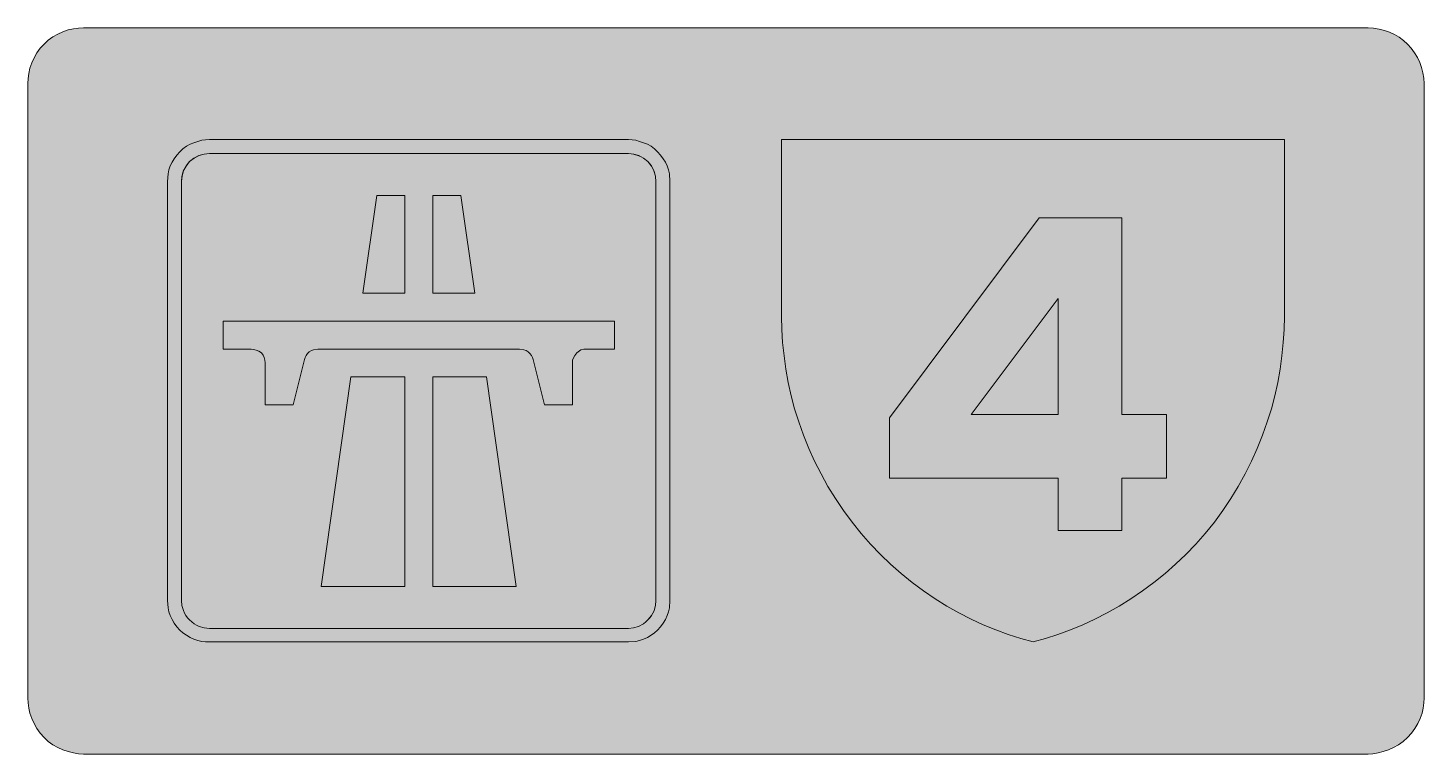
# Model space of a CAD drawing. Header units: metres. Extents: x 52 to 518, y 15 to 257.
import ezdxf

# ---------------------------------------------------------------- set-up
doc = ezdxf.new("R2010")
doc.units = ezdxf.units.M
for name, color, linetype, true_color in [('FILL_BLACK_000000', 7, 'Continuous', 0x000000), ('FILL_LIME_00FF00', 7, 'Continuous', 0x00ff00), ('FILL_RED_FF0000', 7, 'Continuous', 0xff0000), ('FILL_WHITE_FFFFFF', 7, 'Continuous', 0xffffff), ('FILL_YELLOW_FFFF00', 7, 'Continuous', 0xffff00)]:
    doc.layers.add(name, color=color, linetype=linetype, true_color=true_color)

msp = doc.modelspace()

# ---------------------------------------------------------------- hatches: boundary and pattern name
at = {"layer": 'FILL_BLACK_000000', "true_color": 0x000000}
h = msp.add_hatch(color=7, dxfattribs=at)
h.dxf.hatch_style = 1
h.paths.add_polyline_path([(431.82, 106.92), (416.88, 106.92), (416.88, 89.46), (395.64, 89.46), (395.64, 106.92), (339.3, 106.92), (339.3, 127.08), (389.34, 193.86), (416.88, 193.86), (416.88, 128.16), (431.82, 128.16), (431.82, 106.92)])
h.paths.add_polyline_path([(395.64, 128.16), (395.64, 166.86), (366.66, 128.16), (395.64, 128.16)], flags=16)
at = {"layer": 'FILL_LIME_00FF00', "true_color": 0x00ff00}
h = msp.add_hatch(color=7, dxfattribs=at)
h.dxf.hatch_style = 1
h.paths.add_polyline_path([(501.01, 257.13), (502.84, 256.86), (504.61, 256.41), (506.32, 255.8), (507.95, 255.03), (509.49, 254.11), (510.94, 253.03), (512.28, 251.82), (513.55, 250.42), (514.67, 248.93), (515.63, 247.36), (516.42, 245.72), (517.04, 244.02), (517.49, 242.28), (517.77, 240.49), (517.86, 238.68), (517.86, 33.48), (517.79, 31.83), (517.57, 30.13), (517.18, 28.39), (516.6, 26.64), (515.75, 24.92), (514.78, 23.29), (513.64, 21.75), (512.28, 20.34), (510.87, 18.98), (509.33, 17.87), (507.7, 16.95), (505.98, 16.2), (504.23, 15.6), (502.49, 15.14), (500.79, 14.86), (499.14, 14.76), (70.2, 14.76), (68.55, 14.86), (66.85, 15.14), (65.11, 15.6), (63.36, 16.2), (61.64, 16.95), (60.01, 17.87), (58.47, 18.98), (57.06, 20.34), (55.78, 21.75), (54.65, 23.29), (53.69, 24.92), (52.92, 26.64), (52.34, 28.39), (51.95, 30.13), (51.73, 31.83), (51.66, 33.48), (51.66, 238.68), (51.73, 240.33), (51.95, 242.03), (52.34, 243.77), (52.92, 245.52), (53.69, 247.24), (54.65, 248.87), (55.78, 250.41), (57.06, 251.82), (58.47, 253.1), (60.01, 254.23), (61.64, 255.19), (63.36, 255.96), (65.11, 256.54), (66.85, 256.93), (68.55, 257.15), (70.2, 257.22), (499.14, 257.22), (501.01, 257.13)])
at = {"layer": 'FILL_RED_FF0000', "true_color": 0xff0000}
h = msp.add_hatch(color=7, dxfattribs=at)
h.dxf.hatch_style = 1
h.paths.add_polyline_path([(254.63, 219.69), (255.9, 219.35), (257.22, 218.88), (258.53, 218.38), (259.76, 217.69), (260.89, 216.83), (261.9, 215.82), (262.91, 214.71), (263.79, 213.55), (264.53, 212.35), (265.14, 211.14), (265.58, 209.79), (265.86, 208.46), (266.04, 205.92), (266.04, 66.06), (265.86, 63.54), (265.58, 62.26), (265.14, 61.02), (264.53, 59.7), (263.79, 58.46), (262.91, 57.27), (261.9, 56.16), (260.89, 55.25), (259.76, 54.43), (258.53, 53.7), (257.22, 53.1), (255.9, 52.66), (254.63, 52.38), (252.18, 52.2), (112.32, 52.2), (111, 52.24), (109.71, 52.38), (108.42, 52.66), (107.1, 53.1), (105.79, 53.7), (104.56, 54.43), (103.43, 55.25), (102.42, 56.16), (101.41, 57.27), (100.53, 58.46), (99.79, 59.7), (99.18, 61.02), (98.74, 62.26), (98.46, 63.54), (98.28, 66.06), (98.28, 205.92), (98.46, 208.46), (98.74, 209.79), (99.18, 211.14), (99.79, 212.35), (100.53, 213.55), (101.41, 214.71), (102.42, 215.82), (103.43, 216.83), (104.56, 217.69), (105.79, 218.38), (107.1, 218.88), (108.42, 219.35), (109.71, 219.69), (111, 219.89), (112.32, 219.96), (252.18, 219.96), (253.4, 219.89), (254.63, 219.69)])
h.paths.add_polyline_path([(110.55, 215.11), (108.79, 214.61), (107.13, 213.76), (106.37, 213.21), (105.66, 212.58), (104.45, 211.1), (103.5, 209.34), (103.1, 207.63), (102.96, 205.92), (102.96, 66.06), (103.1, 64.39), (103.57, 62.69), (103.94, 61.85), (104.4, 61.05), (104.98, 60.29), (105.66, 59.58), (106.37, 58.89), (107.13, 58.29), (107.94, 57.8), (108.79, 57.4), (110.55, 56.87), (112.32, 56.7), (252.18, 56.7), (253.85, 56.87), (255.56, 57.4), (257.19, 58.29), (257.95, 58.89), (258.66, 59.58), (259.88, 61.04), (260.82, 62.64), (261.23, 64.42), (261.36, 66.06), (261.36, 205.92), (261.19, 207.77), (260.69, 209.52), (259.84, 211.13), (258.66, 212.58), (257.22, 213.76), (255.62, 214.61), (253.93, 215.11), (252.18, 215.28), (112.32, 215.28), (110.55, 215.11)], flags=16)
h = msp.add_hatch(color=7, dxfattribs=at)
h.dxf.hatch_style = 1
h.paths.add_polyline_path([(163.44, 168.66), (168.12, 201.24), (177.48, 201.24), (177.48, 168.66), (163.44, 168.66)])
h = msp.add_hatch(color=7, dxfattribs=at)
h.dxf.hatch_style = 1
h.paths.add_polyline_path([(186.84, 201.24), (196.2, 201.24), (200.88, 168.66), (186.84, 168.66), (186.84, 201.24)])
h = msp.add_hatch(color=7, dxfattribs=at)
h.dxf.hatch_style = 1
h.paths.add_polyline_path([(247.5, 149.94), (238.14, 149.94), (237.24, 149.92), (236.34, 149.76), (234.9, 148.68), (234.23, 147.87), (233.82, 147.06), (233.51, 146.25), (233.46, 145.44), (233.46, 131.4), (224.1, 131.4), (220.32, 146.52), (220.12, 147.19), (219.78, 147.85), (219.31, 148.47), (218.7, 149.04), (218, 149.48), (217.26, 149.76), (215.82, 149.94), (148.5, 149.94), (147.06, 149.76), (146.32, 149.48), (145.62, 149.04), (145.01, 148.47), (144.54, 147.85), (144.2, 147.19), (144, 146.52), (140.22, 131.4), (130.86, 131.4), (130.86, 145.44), (130.79, 146.28), (130.57, 147.13), (130.18, 147.95), (129.6, 148.68), (128.76, 149.26), (127.89, 149.65), (127.02, 149.87), (126.18, 149.94), (116.82, 149.94), (116.82, 159.3), (247.5, 159.3), (247.5, 149.94)])
h = msp.add_hatch(color=7, dxfattribs=at)
h.dxf.hatch_style = 1
h.paths.add_polyline_path([(177.48, 140.76), (177.48, 70.74), (149.58, 70.74), (159.48, 140.76), (177.48, 140.76)])
h = msp.add_hatch(color=7, dxfattribs=at)
h.dxf.hatch_style = 1
h.paths.add_polyline_path([(214.74, 70.74), (186.84, 70.74), (186.84, 140.76), (204.84, 140.76), (214.74, 70.74)])
at = {"layer": 'FILL_WHITE_FFFFFF', "true_color": 0xffffff}
h = msp.add_hatch(color=7, dxfattribs=at)
h.dxf.hatch_style = 1
h.paths.add_polyline_path([(252.18, 215.28), (253.82, 215.12), (255.6, 214.56), (256.41, 214.23), (257.2, 213.77), (258.66, 212.58), (259.88, 211.1), (260.82, 209.34), (261.23, 207.63), (261.36, 205.92), (261.36, 66.06), (261.22, 64.39), (260.75, 62.69), (260.38, 61.85), (259.92, 61.05), (259.34, 60.29), (258.66, 59.58), (257.95, 58.89), (257.19, 58.29), (255.56, 57.4), (253.85, 56.87), (252.18, 56.7), (112.32, 56.7), (110.55, 56.87), (108.79, 57.4), (107.94, 57.8), (107.13, 58.29), (106.37, 58.89), (105.66, 59.58), (104.98, 60.29), (104.4, 61.05), (103.94, 61.85), (103.57, 62.69), (103.1, 64.39), (102.96, 66.06), (102.96, 205.92), (103.13, 207.77), (103.64, 209.52), (104.48, 211.13), (105.66, 212.58), (107.11, 213.76), (108.72, 214.61), (110.47, 215.11), (112.32, 215.28), (252.18, 215.28)])
at = {"layer": 'FILL_YELLOW_FFFF00', "true_color": 0xffff00}
h = msp.add_hatch(color=7, dxfattribs=at)
h.dxf.hatch_style = 1
h.paths.add_polyline_path([(383.18, 53.35), (378.99, 54.68), (374.81, 56.2), (370.62, 57.96), (366.57, 59.82), (362.54, 61.88), (358.55, 64.14), (354.6, 66.6), (350.73, 69.25), (346.95, 72.06), (343.28, 75.04), (339.73, 78.17), (336.3, 81.45), (333.01, 84.88), (329.87, 88.45), (326.88, 92.16), (324, 96.06), (321.31, 100.05), (318.81, 104.13), (316.49, 108.29), (314.35, 112.53), (312.4, 116.84), (310.64, 121.21), (309.06, 125.64), (307.68, 129.99), (306.5, 134.39), (305.52, 138.83), (304.74, 143.28), (304.14, 147.73), (303.68, 152.17), (303.4, 156.57), (303.3, 160.92), (303.3, 219.96), (471.24, 219.96), (471.24, 160.92), (471.14, 156.57), (470.86, 152.17), (470.4, 147.73), (469.8, 143.28), (469.02, 138.83), (468.05, 134.39), (466.86, 129.99), (465.48, 125.64), (463.9, 121.21), (462.14, 116.84), (460.2, 112.53), (458.08, 108.29), (455.78, 104.13), (453.3, 100.05), (450.66, 96.06), (447.84, 92.16), (444.8, 88.45), (441.63, 84.88), (438.33, 81.45), (434.9, 78.17), (431.35, 75.04), (427.67, 72.06), (423.86, 69.25), (419.94, 66.6), (415.99, 64.14), (412, 61.88), (407.97, 59.82), (403.92, 57.96), (399.74, 56.2), (395.57, 54.68), (391.44, 53.35), (387.36, 52.2), (383.18, 53.35)])

# ---------------------------------------------------------------- linework, layer by layer
at = {"layer": 'FILL_BLACK_000000', "lineweight": 0, "true_color": 0x000000}
for points in [[(431.82, 106.92), (416.88, 106.92), (416.88, 89.46), (395.64, 89.46), (395.64, 106.92), (339.3, 106.92), (339.3, 127.08), (389.34, 193.86), (416.88, 193.86), (416.88, 128.16), (431.82, 128.16)], [(395.64, 128.16), (395.64, 166.86), (366.66, 128.16)]]:
    msp.add_lwpolyline(points, close=True, dxfattribs=at)
at = {"layer": 'FILL_LIME_00FF00', "lineweight": 0, "true_color": 0x00ff00}
msp.add_lwpolyline([(501.01, 257.13), (502.84, 256.86), (504.61, 256.41), (506.32, 255.8), (507.95, 255.03), (509.49, 254.11), (510.94, 253.03), (512.28, 251.82), (513.55, 250.42), (514.67, 248.93), (515.63, 247.36), (516.42, 245.72), (517.04, 244.02), (517.49, 242.28), (517.77, 240.49), (517.86, 238.68), (517.86, 33.48), (517.79, 31.83), (517.57, 30.13), (517.18, 28.39), (516.6, 26.64), (515.75, 24.92), (514.78, 23.29), (513.64, 21.75), (512.28, 20.34), (510.87, 18.98), (509.33, 17.87), (507.7, 16.95), (505.98, 16.2), (504.23, 15.6), (502.49, 15.14), (500.79, 14.86), (499.14, 14.76), (70.2, 14.76), (68.55, 14.86), (66.85, 15.14), (65.11, 15.6), (63.36, 16.2), (61.64, 16.95), (60.01, 17.87), (58.47, 18.98), (57.06, 20.34), (55.78, 21.75), (54.65, 23.29), (53.69, 24.92), (52.92, 26.64), (52.34, 28.39), (51.95, 30.13), (51.73, 31.83), (51.66, 33.48), (51.66, 238.68), (51.73, 240.33), (51.95, 242.03), (52.34, 243.77), (52.92, 245.52), (53.69, 247.24), (54.65, 248.87), (55.78, 250.41), (57.06, 251.82), (58.47, 253.1), (60.01, 254.23), (61.64, 255.19), (63.36, 255.96), (65.11, 256.54), (66.85, 256.93), (68.55, 257.15), (70.2, 257.22), (499.14, 257.22)], close=True, dxfattribs=at)
at = {"layer": 'FILL_RED_FF0000', "lineweight": 0, "true_color": 0xff0000}
for points in [[(254.63, 219.69), (255.9, 219.35), (257.22, 218.88), (258.53, 218.38), (259.76, 217.69), (260.89, 216.83), (261.9, 215.82), (262.91, 214.71), (263.79, 213.55), (264.53, 212.35), (265.14, 211.14), (265.58, 209.79), (265.86, 208.46), (266.04, 205.92), (266.04, 66.06), (265.86, 63.54), (265.58, 62.26), (265.14, 61.02), (264.53, 59.7), (263.79, 58.46), (262.91, 57.27), (261.9, 56.16), (260.89, 55.25), (259.76, 54.43), (258.53, 53.7), (257.22, 53.1), (255.9, 52.66), (254.63, 52.38), (252.18, 52.2), (112.32, 52.2), (111, 52.24), (109.71, 52.38), (108.42, 52.66), (107.1, 53.1), (105.79, 53.7), (104.56, 54.43), (103.43, 55.25), (102.42, 56.16), (101.41, 57.27), (100.53, 58.46), (99.79, 59.7), (99.18, 61.02), (98.74, 62.26), (98.46, 63.54), (98.28, 66.06), (98.28, 205.92), (98.46, 208.46), (98.74, 209.79), (99.18, 211.14), (99.79, 212.35), (100.53, 213.55), (101.41, 214.71), (102.42, 215.82), (103.43, 216.83), (104.56, 217.69), (105.79, 218.38), (107.1, 218.88), (108.42, 219.35), (109.71, 219.69), (111, 219.89), (112.32, 219.96), (252.18, 219.96), (253.4, 219.89)], [(110.55, 215.11), (108.79, 214.61), (107.13, 213.76), (106.37, 213.21), (105.66, 212.58), (104.45, 211.1), (103.5, 209.34), (103.1, 207.63), (102.96, 205.92), (102.96, 66.06), (103.1, 64.39), (103.57, 62.69), (103.94, 61.85), (104.4, 61.05), (104.98, 60.29), (105.66, 59.58), (106.37, 58.89), (107.13, 58.29), (107.94, 57.8), (108.79, 57.4), (110.55, 56.87), (112.32, 56.7), (252.18, 56.7), (253.85, 56.87), (255.56, 57.4), (257.19, 58.29), (257.95, 58.89), (258.66, 59.58), (259.88, 61.04), (260.82, 62.64), (261.23, 64.42), (261.36, 66.06), (261.36, 205.92), (261.19, 207.77), (260.69, 209.52), (259.84, 211.13), (258.66, 212.58), (257.22, 213.76), (255.62, 214.61), (253.93, 215.11), (252.18, 215.28), (112.32, 215.28)], [(163.44, 168.66), (168.12, 201.24), (177.48, 201.24), (177.48, 168.66)], [(186.84, 201.24), (196.2, 201.24), (200.88, 168.66), (186.84, 168.66)], [(247.5, 149.94), (238.14, 149.94), (237.24, 149.92), (236.34, 149.76), (234.9, 148.68), (234.23, 147.87), (233.82, 147.06), (233.51, 146.25), (233.46, 145.44), (233.46, 131.4), (224.1, 131.4), (220.32, 146.52), (220.12, 147.19), (219.78, 147.85), (219.31, 148.47), (218.7, 149.04), (218, 149.48), (217.26, 149.76), (215.82, 149.94), (148.5, 149.94), (147.06, 149.76), (146.32, 149.48), (145.62, 149.04), (145.01, 148.47), (144.54, 147.85), (144.2, 147.19), (144, 146.52), (140.22, 131.4), (130.86, 131.4), (130.86, 145.44), (130.79, 146.28), (130.57, 147.13), (130.18, 147.95), (129.6, 148.68), (128.76, 149.26), (127.89, 149.65), (127.02, 149.87), (126.18, 149.94), (116.82, 149.94), (116.82, 159.3), (247.5, 159.3)], [(177.48, 140.76), (177.48, 70.74), (149.58, 70.74), (159.48, 140.76)], [(214.74, 70.74), (186.84, 70.74), (186.84, 140.76), (204.84, 140.76)]]:
    msp.add_lwpolyline(points, close=True, dxfattribs=at)
at = {"layer": 'FILL_WHITE_FFFFFF', "lineweight": 0, "true_color": 0x00ff00}
msp.add_lwpolyline([(252.18, 215.28), (253.82, 215.12), (255.6, 214.56), (256.41, 214.23), (257.2, 213.77), (258.66, 212.58), (259.88, 211.1), (260.82, 209.34), (261.23, 207.63), (261.36, 205.92), (261.36, 66.06), (261.22, 64.39), (260.75, 62.69), (260.38, 61.85), (259.92, 61.05), (259.34, 60.29), (258.66, 59.58), (257.95, 58.89), (257.19, 58.29), (255.56, 57.4), (253.85, 56.87), (252.18, 56.7), (112.32, 56.7), (110.55, 56.87), (108.79, 57.4), (107.94, 57.8), (107.13, 58.29), (106.37, 58.89), (105.66, 59.58), (104.98, 60.29), (104.4, 61.05), (103.94, 61.85), (103.57, 62.69), (103.1, 64.39), (102.96, 66.06), (102.96, 205.92), (103.13, 207.77), (103.64, 209.52), (104.48, 211.13), (105.66, 212.58), (107.11, 213.76), (108.72, 214.61), (110.47, 215.11), (112.32, 215.28)], close=True, dxfattribs=at)
at = {"layer": 'FILL_YELLOW_FFFF00', "lineweight": 0, "true_color": 0xffff00}
msp.add_lwpolyline([(383.18, 53.35), (378.99, 54.68), (374.81, 56.2), (370.62, 57.96), (366.57, 59.82), (362.54, 61.88), (358.55, 64.14), (354.6, 66.6), (350.73, 69.25), (346.95, 72.06), (343.28, 75.04), (339.73, 78.17), (336.3, 81.45), (333.01, 84.88), (329.87, 88.45), (326.88, 92.16), (324, 96.06), (321.31, 100.05), (318.81, 104.13), (316.49, 108.29), (314.35, 112.53), (312.4, 116.84), (310.64, 121.21), (309.06, 125.64), (307.68, 129.99), (306.5, 134.39), (305.52, 138.83), (304.74, 143.28), (304.14, 147.73), (303.68, 152.17), (303.4, 156.57), (303.3, 160.92), (303.3, 219.96), (471.24, 219.96), (471.24, 160.92), (471.14, 156.57), (470.86, 152.17), (470.4, 147.73), (469.8, 143.28), (469.02, 138.83), (468.05, 134.39), (466.86, 129.99), (465.48, 125.64), (463.9, 121.21), (462.14, 116.84), (460.2, 112.53), (458.08, 108.29), (455.78, 104.13), (453.3, 100.05), (450.66, 96.06), (447.84, 92.16), (444.8, 88.45), (441.63, 84.88), (438.33, 81.45), (434.9, 78.17), (431.35, 75.04), (427.67, 72.06), (423.86, 69.25), (419.94, 66.6), (415.99, 64.14), (412, 61.88), (407.97, 59.82), (403.92, 57.96), (399.74, 56.2), (395.57, 54.68), (391.44, 53.35), (387.36, 52.2)], close=True, dxfattribs=at)

doc.saveas('drawing.dxf')
